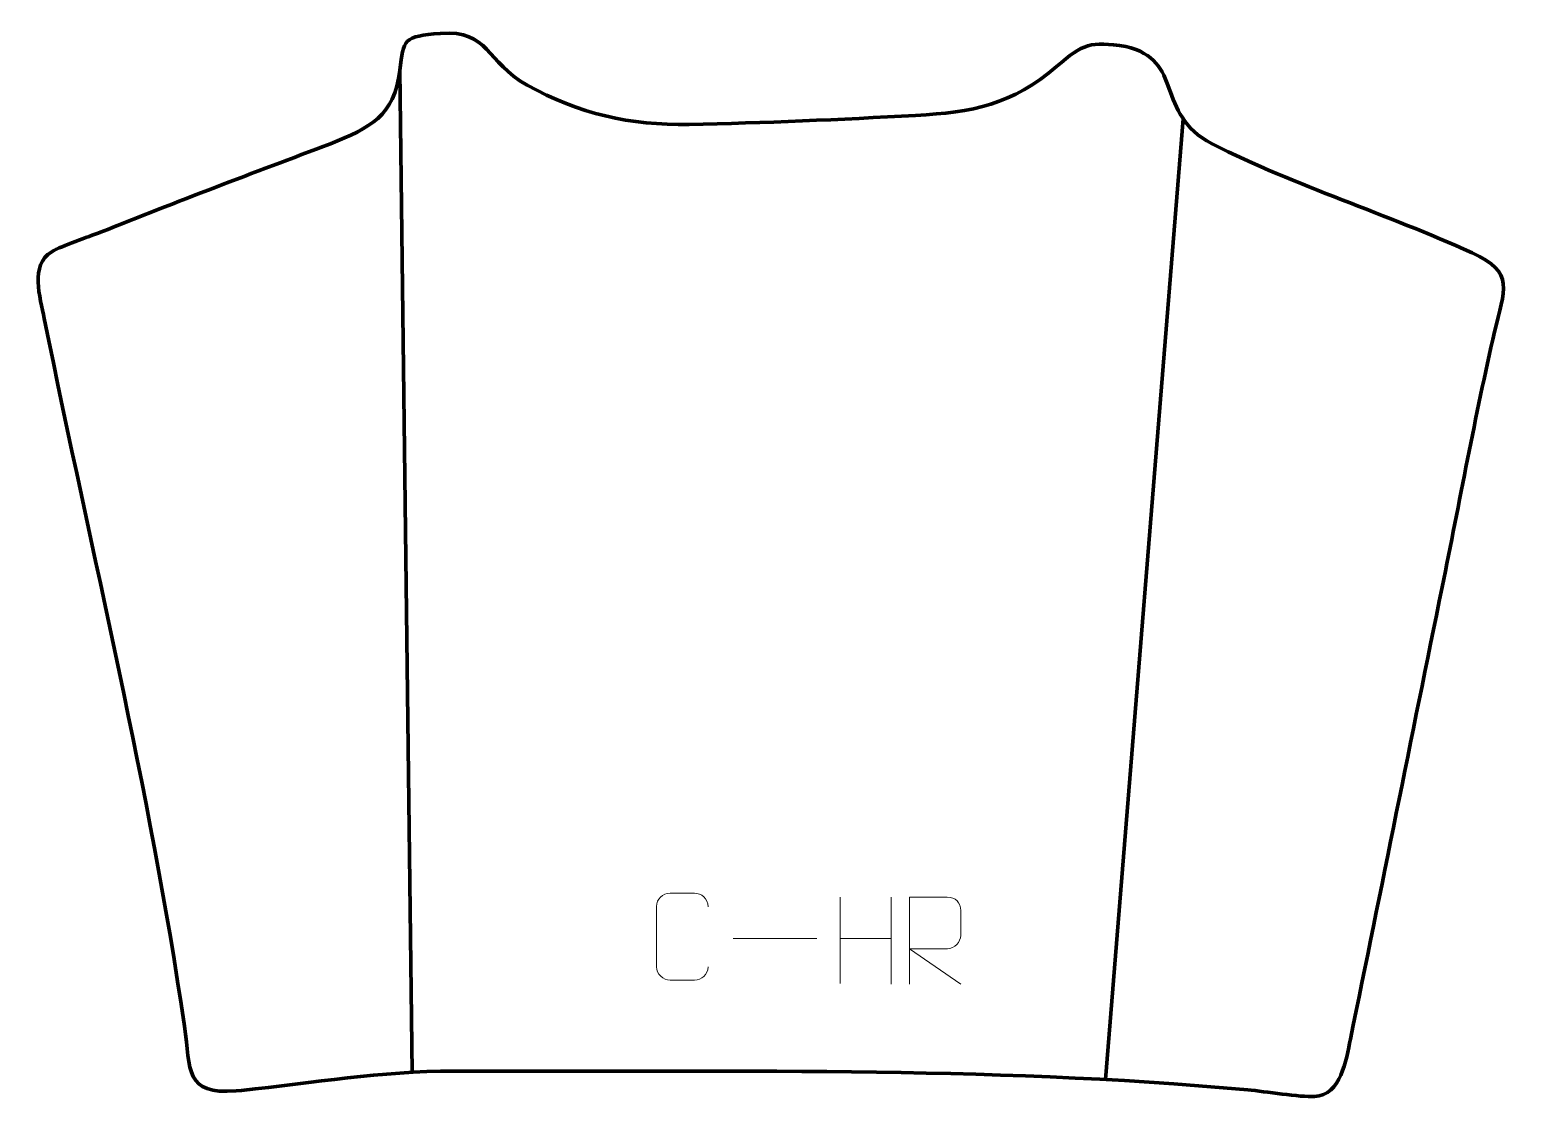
# Model space of a CAD drawing. Header units: millimetres. Extents: x 1112 to 1538, y 410 to 717.
import ezdxf

# ---------------------------------------------------------------- set-up
doc = ezdxf.new("R2010")
doc.units = ezdxf.units.MM
doc.header["$MEASUREMENT"] = 0
doc.layers.add('layer 1', color=7, linetype='Continuous', plot=False)
doc.layers.add('layer 2', color=7, linetype='Continuous')
doc.layers.add('layer 3', color=7, linetype='Continuous')

msp = doc.modelspace()

# ---------------------------------------------------------------- linework, layer by layer
at = {"layer": 'layer 1', "color": 250, "lineweight": 9}
for points in [[(1306.8052, 447.7583), (1306.6654, 445.4349), (1304.9882, 443.9553), (1302.8405, 443.9445), (1302.8405, 443.9445), (1300.5086, 443.9449), (1298.1767, 443.9449), (1295.8452, 443.9445), (1295.8452, 443.9445), (1293.9202, 443.8391), (1291.9481, 445.7236), (1291.9593, 447.7409), (1291.9593, 447.7409), (1291.9597, 453.511), (1291.9597, 459.2807), (1291.9593, 465.05), (1291.9593, 465.05), (1291.9635, 467.1881), (1293.7102, 468.9073), (1295.8626, 468.8938), (1295.8626, 468.8938), (1298.1883, 468.8938), (1300.5144, 468.8938), (1302.8405, 468.8938), (1302.8405, 468.8938), (1304.7871, 468.9293), (1306.7785, 467.4378), (1306.8052, 465.0002)], [(1364.6252, 442.8168), (1364.6252, 442.8168), (1364.6252, 467.7703), (1364.6252, 467.7703), (1364.6252, 467.7703), (1368.22, 467.7703), (1371.8155, 467.7703), (1375.4107, 467.7703), (1375.4107, 467.7703), (1377.736, 467.7326), (1379.2933, 466.2426), (1379.2892, 463.8762), (1379.2892, 463.8762), (1379.2888, 461.8407), (1379.2888, 458.7813), (1379.2892, 456.7453), (1379.2892, 456.7453), (1379.2827, 454.8698), (1377.4704, 452.928), (1375.4609, 452.9089), (1375.4609, 452.9089), (1375.4609, 452.9089), (1364.6252, 452.9089), (1364.6252, 452.9089), (1364.6252, 452.9089), (1364.6252, 452.9089), (1379.2799, 442.8168), (1379.2799, 442.8168)]]:
    msp.add_open_spline(points, degree=3, knots=[0, 0, 0, 0, 0.125, 0.125, 0.125, 0.125, 0.25, 0.25, 0.25, 0.25, 0.375, 0.375, 0.375, 0.375, 0.5, 0.5, 0.5, 0.5, 0.625, 0.625, 0.625, 0.625, 0.75, 0.75, 0.75, 0.75, 1, 1, 1, 1], dxfattribs=at)
for points in [[(1344.6355, 467.7703), (1344.6355, 467.7703), (1344.6355, 442.9928), (1344.6355, 442.9928)], [(1359.2788, 467.7703), (1359.2788, 467.7703), (1359.2788, 442.8168), (1359.2788, 442.8168)], [(1313.9682, 455.8882), (1313.9682, 455.8882), (1337.9462, 455.8882), (1337.9462, 455.8882)], [(1344.6355, 455.888), (1344.6355, 455.888), (1359.2788, 455.8884), (1359.2788, 455.8884)]]:
    msp.add_open_spline(points, degree=3, dxfattribs=at)
at = {"layer": 'layer 2', "color": 142, "lineweight": 158}
for points in [[(1218.3092, 705.0918), (1218.3092, 705.0918), (1221.8832, 417.4754), (1221.8832, 417.4754)], [(1443.142, 691.1537), (1443.142, 691.1537), (1420.834, 415.3817), (1420.834, 415.3817)]]:
    msp.add_open_spline(points, degree=3, dxfattribs=at)
at = {"layer": 'layer 3', "color": 242, "lineweight": 158}
msp.add_open_spline([(1198.4051, 683.968), (1209.6317, 688.6617), (1216.792, 691.8414), (1218.3092, 705.0918), (1218.3092, 705.0918), (1219.3334, 714.0371), (1219.3453, 714.8867), (1229.9634, 715.6967), (1229.9634, 715.6967), (1243.9739, 716.7656), (1243.0283, 707.4209), (1254.831, 700.8775), (1254.831, 700.8775), (1269.7909, 692.5838), (1284.3493, 689.2711), (1301.2991, 689.5811), (1301.2991, 689.5811), (1322.8344, 689.9749), (1344.8287, 690.9974), (1366.3242, 692.1597), (1366.3242, 692.1597), (1382.7021, 693.0452), (1394.099, 695.227), (1406.8112, 706.1972), (1406.8112, 706.1972), (1414.4738, 712.8097), (1416.455, 713.5278), (1426.6223, 711.9365), (1426.6223, 711.9365), (1443.6148, 708.0407), (1434.7093, 692.8337), (1451.4275, 683.9763), (1451.4275, 683.9763), (1475.9056, 671.7244), (1501.4433, 663.8978), (1526.027, 652.7273), (1526.027, 652.7273), (1538.4417, 647.0862), (1535.343, 642.1494), (1532.5036, 630.0464), (1532.5036, 630.0464), (1526.9232, 606.0589), (1522.4154, 580.9656), (1517.4486, 556.731), (1517.4486, 556.731), (1508.5944, 513.4998), (1500.0215, 470.1722), (1491.1052, 426.9668), (1491.1052, 426.9668), (1489.8698, 420.9804), (1488.5065, 410.9782), (1480.7933, 410.5299), (1480.7933, 410.5299), (1476.742, 410.2945), (1466.5709, 411.9737), (1461.6939, 412.4228), (1461.6939, 412.4228), (1386.4002, 419.3553), (1309.5673, 417.5261), (1233.9805, 417.7864), (1233.9805, 417.7864), (1212.5108, 417.8647), (1193.9251, 414.4203), (1172.8666, 412.2668), (1172.8666, 412.2668), (1172.8666, 412.2668), (1171.323, 412.1089), (1171.323, 412.1089), (1171.323, 412.1089), (1156.4836, 411.0925), (1158.2999, 417.9711), (1156.5102, 430.7001), (1156.5102, 430.7001), (1146.4033, 499.2578), (1129.9767, 566.0293), (1116.2697, 633.8346), (1116.2697, 633.8346), (1115.0311, 639.9614), (1112.0802, 649.2131), (1118.3908, 653.0208), (1118.3908, 653.0208), (1121.4588, 654.872), (1128.7969, 657.239), (1132.4053, 658.6382), (1132.4053, 658.6382), (1154.2967, 667.3387), (1176.3042, 675.8143), (1198.4051, 683.968)], degree=3, knots=[0, 0, 0, 0, 0.04347826, 0.04347826, 0.04347826, 0.04347826, 0.08695652, 0.08695652, 0.08695652, 0.08695652, 0.13043478, 0.13043478, 0.13043478, 0.13043478, 0.17391304, 0.17391304, 0.17391304, 0.17391304, 0.2173913, 0.2173913, 0.2173913, 0.2173913, 0.26086957, 0.26086957, 0.26086957, 0.26086957, 0.30434783, 0.30434783, 0.30434783, 0.30434783, 0.34782609, 0.34782609, 0.34782609, 0.34782609, 0.39130435, 0.39130435, 0.39130435, 0.39130435, 0.43478261, 0.43478261, 0.43478261, 0.43478261, 0.47826087, 0.47826087, 0.47826087, 0.47826087, 0.52173913, 0.52173913, 0.52173913, 0.52173913, 0.56521739, 0.56521739, 0.56521739, 0.56521739, 0.60869565, 0.60869565, 0.60869565, 0.60869565, 0.65217391, 0.65217391, 0.65217391, 0.65217391, 0.69565217, 0.69565217, 0.69565217, 0.69565217, 0.73913043, 0.73913043, 0.73913043, 0.73913043, 0.7826087, 0.7826087, 0.7826087, 0.7826087, 0.82608696, 0.82608696, 0.82608696, 0.82608696, 0.86956522, 0.86956522, 0.86956522, 0.86956522, 0.91304348, 0.91304348, 0.91304348, 0.91304348, 1, 1, 1, 1], dxfattribs=at)

doc.saveas('drawing.dxf')
